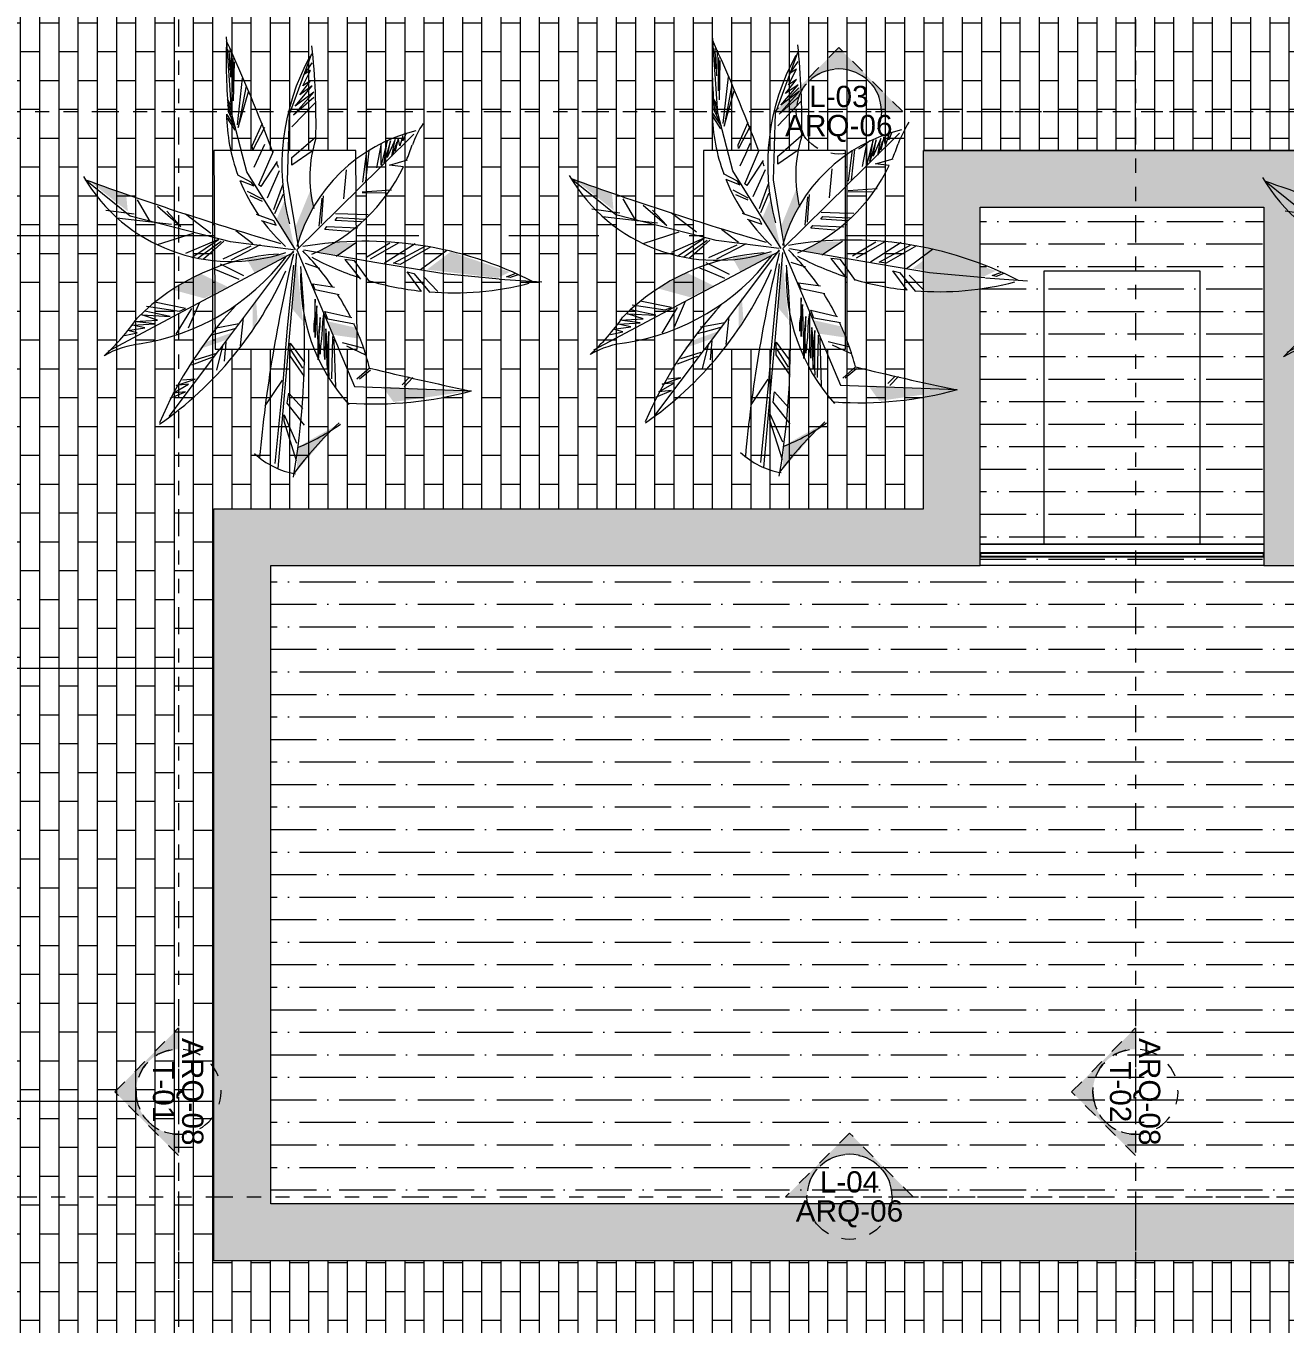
# Model space of a CAD drawing. Header units: metres. Extents: x -8.2 to 55.7, y -13.8 to 30.8.
# Drawn here: x 6.24 to 15.11, y 8.1 to 17.25 of the extents above; entities that cross this region are included whole.
import ezdxf
from ezdxf.enums import TextEntityAlignment as Align

# ---------------------------------------------------------------- set-up
doc = ezdxf.new("R2010")
doc.units = ezdxf.units.M
doc.header["$LTSCALE"] = 0.001
doc.linetypes.add('CENTER', pattern=[50.8, 31.75, -6.35, 6.35, -6.35])
doc.linetypes.add('DIVIDEX2', pattern=[63.5, 25.4, -12.7, 0, -12.7, 0, -12.7])
doc.layers.get('0').update_dxf_attribs({"lineweight": 13, "true_color": 0x000000})
for name, color, linetype, lineweight, true_color in [('Jach-Anotaciones-Hatch-Lum50%', 9, 'Continuous', 13, 0x808080), ('JACH-Anotaciones-Lineas-CORTE', 7, 'DIVIDEX2', 18, 0x000000), ('JACH-Anotaciones-Lineas-CORTE @ 0.05', 7, 'DIVIDEX2', 18, 0x000000), ('JACH-Anotaciones-Lineas-CORTE @ 0.075', 7, 'DIVIDEX2', 18, 0x000000), ('JACH-Anotaciones-Lineas-EJES', 7, 'CENTER', 18, 0x666666), ('JACH-Arq-Lineas-Piso', 7, 'Continuous', 13, 0x404040), ('JACH-Arq-Muros01-Carga', 7, 'Continuous', 25, 0x000000), ('JACH-ArqPaisaje-Vegetación', 9, 'Continuous', 13, 0x808080)]:
    doc.layers.add(name, color=color, linetype=linetype, lineweight=lineweight, true_color=true_color)
doc.styles.add('01c-Arial-JACH(3mm)', font='arial.ttf', dxfattribs={"height": 3})
pattern_1 = [(0, (-0.1698, -5e-15), (0.2778125, 0.15875), [0.396875, -0.079375, 0, -0.079375])]

# ---------------------------------------------------------------- blocks, each defined once
blk = doc.blocks.new('A$C40F70BF2')
for p, q in [((1.395, 3.412), (1.345, 4.14)), ((1.378, 3.827), (1.371, 4.019)), ((1.386, 3.761), (1.393, 4.004)), ((1.404, 3.622), (1.407, 3.935)), ((1.411, 3.538), (1.419, 3.905)), ((1.937, 3.412), (2.147, 3.983)), ((2.062, 3.679), (2.135, 3.824)), ((2.077, 3.788), (2.151, 3.896)), ((2.135, 3.824), (2.077, 3.788)), ((1.448, 3.313), (1.496, 3.752)), ((1.529, 3.679), (1.455, 3.289)), ((1.989, 3.487), (2.151, 3.679)), ((2.033, 3.595), (2.135, 3.727)), ((2.151, 3.679), (2.033, 3.595)), ((2.135, 3.727), (2.062, 3.679)), ((1.389, 3.49), (1.353, 3.553)), ((1.455, 3.289), (1.55, 3.622)), ((1.974, 3.403), (2.165, 3.619)), ((2.165, 3.571), (1.974, 3.403)), ((2.165, 3.619), (1.989, 3.487)), ((1.393, 3.445), (1.356, 3.526)), ((1.393, 3.403), (1.356, 3.493)), ((1.411, 3.334), (1.36, 3.445)), ((2.18, 3.523), (1.96, 3.294)), ((1.43, 3.289), (1.349, 3.412)), ((1.426, 3.264), (1.353, 3.376)), ((1.536, 2.871), (1.395, 3.412)), ((1.587, 3.114), (1.683, 3.328)), ((1.919, 2.785), (1.937, 3.412)), ((1.701, 3.289), (1.591, 3.078)), ((1.96, 3.006), (2.18, 3.198)), ((2.006, 2.139), (3.105, 3.225)), ((2.929, 3.174), (2.855, 3.006)), ((2.899, 3.018), (2.929, 3.174)), ((2.958, 3.186), (2.929, 3.066)), ((2.973, 3.114), (2.958, 3.186)), ((3.002, 3.21), (2.973, 3.114)), ((3.032, 3.234), (3.002, 3.162)), ((3.002, 3.162), (3.002, 3.21)), ((1.591, 3.078), (1.587, 3.114)), ((1.606, 2.916), (1.705, 3.132)), ((1.65, 2.748), (1.785, 3.066)), ((2.151, 3.066), (1.96, 2.933)), ((2.626, 2.774), (2.662, 3.065)), ((2.653, 2.781), (2.685, 3.069)), ((2.797, 3.138), (2.753, 2.909)), ((2.855, 3.162), (2.797, 2.933)), ((2.797, 2.933), (2.797, 3.138)), ((2.885, 3.162), (2.826, 2.957)), ((2.826, 2.957), (2.855, 3.162)), ((2.855, 3.006), (2.885, 3.162)), ((2.944, 3.15), (2.899, 3.018)), ((2.929, 3.066), (2.944, 3.15)), ((1.822, 2.967), (1.668, 2.733)), ((1.96, 2.933), (1.96, 3.006)), ((2.877, 2.934), (3.045, 2.983)), ((3.008, 2.919), (2.877, 2.934)), ((1.58, 2.772), (1.451, 2.841)), ((1.992, 2.139), (1.536, 2.871)), ((1.73, 2.628), (1.844, 2.883)), ((2.446, 2.617), (2.471, 2.889)), ((0.438, 2.456), (0.018, 2.796)), ((1.472, 2.791), (1.602, 2.739)), ((1.538, 2.69), (1.679, 2.617)), ((1.602, 2.739), (1.58, 2.772)), ((1.668, 2.733), (1.65, 2.748)), ((1.789, 2.517), (1.873, 2.748)), ((2.024, 2.154), (1.919, 2.785)), ((2.621, 2.684), (2.895, 2.703)), ((0.505, 2.608), (0.623, 2.404)), ((1.564, 2.648), (1.679, 2.596)), ((1.8, 2.478), (1.88, 2.664)), ((2.216, 2.359), (2.243, 2.624)), ((2.238, 2.386), (2.257, 2.647)), ((2.621, 2.677), (2.849, 2.673)), ((0.211, 2.512), (0.476, 2.476)), ((0.314, 2.44), (0.828, 2.38)), ((1.381, 2.214), (0.438, 2.456)), ((0.696, 2.548), (0.916, 2.356)), ((0.916, 2.356), (0.784, 2.5)), ((0.96, 2.476), (1.196, 2.295)), ((1.789, 2.411), (1.627, 2.469)), ((2.366, 2.415), (2.384, 2.442)), ((2.369, 2.481), (2.676, 2.471)), ((2.384, 2.442), (2.644, 2.427)), ((1.431, 2.32), (1.592, 2.199)), ((1.672, 2.415), (1.811, 2.369)), ((1.811, 2.369), (1.789, 2.411)), ((2.27, 2.33), (2.289, 2.356)), ((2.498, 2.311), (2.27, 2.33)), ((2.289, 2.356), (2.58, 2.344)), ((2.612, 2.4), (2.366, 2.415)), ((0.696, 2.187), (1.034, 2.295)), ((1.269, 2.236), (0.96, 2.103)), ((1.019, 2.067), (1.269, 2.236)), ((1.078, 2.062), (1.295, 2.219)), ((1.129, 2.052), (1.321, 2.219)), ((1.974, 2.139), (1.381, 2.214)), ((2.375, 2.079), (2.567, 2.21)), ((2.662, 2.072), (2.881, 2.203)), ((2.699, 2.053), (2.968, 2.206)), ((2.831, 2.016), (3.118, 2.199)), ((1.974, 2.113), (0.228, 1.183)), ((1.974, 2.128), (0.802, 0.571)), ((1.313, 2.055), (1.578, 2.175)), ((1.387, 2.043), (1.665, 2.187)), ((2.003, 2.103), (1.827, 0.082)), ((2.006, 2.139), (2.548, 0.855)), ((2.07, 2.139), (2.758, 2.02)), ((2.913, 2.012), (3.218, 2.176)), ((3.264, 2.165), (2.977, 2.001)), ((3.168, 1.952), (3.415, 2.135)), ((1.225, 1.959), (1.46, 1.862)), ((1.284, 2.007), (1.504, 1.898)), ((1.974, 1.995), (1.915, 1.405)), ((2.083, 2.012), (2.22, 1.967)), ((2.548, 2.035), (2.457, 2.046)), ((2.457, 2.046), (2.603, 1.863)), ((2.69, 1.84), (2.548, 2.035)), ((2.758, 2.02), (3.387, 1.915)), ((2.977, 2.001), (2.913, 2.012)), ((3.177, 1.747), (3.041, 1.93)), ((3.041, 1.93), (3.105, 1.915)), ((3.105, 1.915), (3.255, 1.736)), ((3.332, 1.747), (3.196, 1.889)), ((3.387, 1.915), (3.907, 1.867)), ((3.911, 1.863), (4.308, 1.837)), ((3.975, 1.885), (4.057, 1.915)), ((4.012, 1.878), (3.975, 1.885)), ((4.085, 1.904), (4.012, 1.878)), ((2.179, 1.762), (2.156, 1.818)), ((2.156, 1.818), (2.361, 1.788)), ((2.402, 1.714), (2.179, 1.762)), ((0.593, 1.61), (0.902, 1.562)), ((0.96, 1.586), (0.667, 1.646)), ((0.989, 1.405), (1.093, 1.646)), ((2.179, 1.676), (2.175, 1.605)), ((2.175, 1.605), (2.175, 1.512)), ((2.179, 1.314), (2.179, 1.676)), ((2.193, 1.613), (2.184, 1.501)), ((2.197, 1.46), (2.193, 1.613)), ((0.476, 1.465), (0.696, 1.478)), ((0.667, 1.442), (0.476, 1.465)), ((0.696, 1.478), (0.549, 1.526)), ((0.549, 1.526), (0.814, 1.513)), ((0.814, 1.513), (0.578, 1.562)), ((0.872, 1.345), (1.019, 1.586)), ((0.902, 1.562), (0.96, 1.586)), ((1.475, 1.237), (1.504, 1.501)), ((2.175, 1.512), (2.165, 1.441)), ((2.184, 1.501), (2.179, 1.407)), ((2.225, 1.501), (2.211, 1.378)), ((2.225, 1.422), (2.225, 1.501)), ((2.257, 1.534), (2.247, 1.46)), ((2.257, 1.544), (2.257, 1.534)), ((2.261, 1.213), (2.261, 1.535)), ((2.298, 1.486), (2.27, 1.56)), ((2.27, 1.56), (2.521, 1.501)), ((2.548, 1.441), (2.298, 1.486)), ((0.387, 1.333), (0.505, 1.357)), ((0.417, 1.381), (0.578, 1.405)), ((0.505, 1.357), (0.417, 1.381)), ((0.461, 1.429), (0.667, 1.442)), ((0.578, 1.405), (0.461, 1.429)), ((1.206, 1.34), (1.436, 1.403)), ((1.231, 1.403), (1.462, 1.445)), ((1.915, 1.405), (1.871, 0.852)), ((2.165, 1.441), (2.165, 1.363)), ((2.179, 1.407), (2.179, 1.314)), ((2.197, 1.392), (2.197, 1.46)), ((2.206, 1.277), (2.197, 1.392)), ((2.211, 1.378), (2.211, 1.172)), ((2.216, 1.34), (2.225, 1.422)), ((2.243, 1.389), (2.238, 1.303)), ((2.247, 1.46), (2.243, 1.389)), ((2.279, 1.396), (2.275, 1.314)), ((2.289, 1.318), (2.279, 1.396)), ((2.307, 1.37), (2.302, 1.292)), ((2.307, 1.023), (2.307, 1.37)), ((1.254, 1.008), (1.313, 1.249)), ((1.327, 1.093), (1.342, 1.273)), ((1.944, 1.141), (1.944, 1.261)), ((1.944, 1.261), (2.077, 1.08)), ((2.206, 1.105), (2.206, 1.277)), ((2.216, 1.273), (2.216, 1.34)), ((2.225, 1.157), (2.216, 1.273)), ((2.229, 1.232), (2.225, 1.157)), ((2.238, 1.303), (2.229, 1.232)), ((2.275, 1.247), (2.27, 1.18)), ((2.275, 1.314), (2.275, 1.247)), ((2.289, 1.157), (2.289, 1.318)), ((2.302, 1.292), (2.293, 1.224)), ((2.293, 1.224), (2.293, 1.154)), ((2.334, 0.926), (2.343, 1.325)), ((2.371, 0.847), (2.357, 1.299)), ((2.433, 1.267), (2.637, 1.215)), ((2.471, 1.236), (2.65, 1.152)), ((1.019, 1.056), (1.21, 1.129)), ((1.049, 1.105), (1.24, 1.165)), ((2.077, 0.948), (1.944, 1.141)), ((2.062, 1.026), (1.947, 1.204)), ((2.211, 1.172), (2.206, 1.105)), ((2.27, 1.109), (2.261, 1.213)), ((2.27, 1.18), (2.27, 1.109)), ((2.293, 1.015), (2.289, 1.157)), ((2.293, 1.154), (2.289, 1.083)), ((2.289, 1.083), (2.293, 1.015)), ((2.311, 0.948), (2.307, 1.023)), ((2.69, 1.027), (2.571, 0.922)), ((2.699, 1.008), (2.594, 0.922)), ((0.843, 0.792), (0.989, 0.876)), ((0.872, 0.864), (1.049, 0.924)), ((0.989, 0.876), (0.872, 0.864)), ((1.049, 0.924), (0.931, 0.912)), ((1.709, 0.671), (1.871, 0.912)), ((2.548, 0.855), (3.647, 0.814)), ((3.063, 0.941), (2.995, 0.87)), ((3.095, 0.937), (3.013, 0.851)), ((0.814, 0.744), (0.96, 0.804)), ((0.96, 0.804), (0.843, 0.792)), ((1.871, 0.852), (1.798, 0.13)), ((1.915, 0.696), (1.93, 0.792)), ((1.93, 0.792), (2.062, 0.647)), ((2.077, 0.491), (1.915, 0.696)), ((1.886, 0.527), (1.886, 0.587)), ((1.886, 0.587), (2.003, 0.322)), ((2.003, 0.154), (1.886, 0.527))]:
    blk.add_line(p, q)
for centre, radius, start, end in [((7.228, 3.925), 5.886, 178.201, 184.8569), ((-12.631, -2.337), 15.387, 20.511, 24.7274), ((-4.468, 3.341), 6.654, 358.6497, 6.1521), ((3.986, 2.93), 2.121, 151.1341, 194.9744), ((3.081, 3.443), 1.737, 181.0191, 200.3048), ((4.255, 2.671), 1.249, 148.3784, 158.7208), ((3.488, 1.763), 1.537, 103.7474, 164.6646), ((3.323, 2.824), 1.195, 162.4534, 194.3671), ((1.484, 3.655), 1.692, 336.4968, 341.7386), ((-12.631, -2.337), 15.387, 19.9468, 20.1294), ((1.388, 3.636), 1.607, 210.2718, 288.6073), ((1.484, 3.655), 1.692, 293.0839, 334.2208), ((11.205, 34.008), 33.156, 250.2818, 253.6131), ((3.081, 3.443), 1.737, 202.0613, 214.4357), ((3.081, 3.443), 1.737, 216.4922, 227.1869), ((2.648, -1.238), 3.457, 62.9286, 99.782), ((1.97, 0.03), 2.073, 93.8052, 134.9428), ((14.63, -0.992), 13.028, 166.2796, 174.8216), ((0.371, 0.432), 2.394, 34.5841, 45.0988), ((0.206, 3.365), 2.134, 278.5823, 322.5951), ((-5.402, 1.247), 7.481, 350.4062, 5.6425), ((3.808, 1.866), 1.768, 177.0625, 221.9788), ((3.478, 4.556), 2.822, 241.8528, 251.6799), ((-1.258, 3.332), 3.452, 304.8805, 336.243), ((3.478, 4.556), 2.822, 253.6434, 263.8215), ((0.371, 0.432), 2.394, 26.5664, 32.4272), ((3.478, 4.556), 2.822, 265.3232, 284.5956), ((4.234, -0.992), 3.827, 137.0982, 156.8626), ((-1.183, 2.66), 2.05, 312.2483, 325.4397), ((0.371, 0.432), 2.394, 14.3751, 24.9555), ((0.622, 0.416), 0.842, 95.4287, 120.3984), ((10.9, 35.08), 35.029, 256.4454, 258.0204), ((2.731, 4.141), 3.451, 266.0609, 285.3989), ((5.057, -2.3), 3.867, 133.3547, 142.8755), ((1.268, 2.121), 1.986, 292.1292, 305.3212), ((2.112, 0.756), 0.732, 226.5793, 260.5482)]:
    blk.add_arc(centre, radius, start, end)
for points in [[(0.035, 2.801), (0.417, 2.5), (0.035, 2.801), (0.402, 2.657)], [(2.02, 2.234), (2.16, 2.54), (1.994, 2.357), (2.13, 2.691)], [(1.983, 2.159), (1.888, 2.598), (1.983, 2.159), (1.818, 2.432)], [(2.398, 2.087), (2.562, 2.203), (2.206, 2.12), (2.366, 2.203)], [(1.93, 2.091), (1.607, 1.923), (1.886, 2.091), (1.533, 2.055)], [(3.893, 1.874), (4.007, 1.93), (3.228, 1.952), (3.451, 2.12)], [(2.003, 2.043), (2.062, 1.465), (2.003, 2.031), (1.96, 1.586)], [(1.136, 1.682), (0.828, 1.766), (1.357, 1.79), (1.107, 1.911)], [(1.592, 1.393), (1.592, 1.61), (1.636, 1.478), (1.622, 1.682)], [(2.598, 1.303), (2.343, 1.34), (2.557, 1.407), (2.293, 1.467)], [(1.357, 1.297), (1.078, 1.201), (1.387, 1.357), (1.151, 1.273)], [(3.546, 0.816), (2.811, 0.852), (3.59, 0.804), (2.914, 0.708)], [(2.003, 0.058), (2.385, 0.503), (2.018, 0.286), (2.4, 0.503)]]:
    blk.add_solid(points)
blk = doc.blocks.new('*U87')
at = {"lineweight": 0, "ltscale": 100}
h = blk.add_hatch(color=256, dxfattribs=at)
h.dxf.hatch_style = 1
h.paths.add_polyline_path([(-778, 9), (-787, 0), (-784, 0, -1), (-772, 0), (-769, 0)])
at = {"lineweight": 0}
blk.add_lwpolyline([(-778, 9), (-787, 0), (-784, 0, -1), (-772, 0), (-769, 0), (-778, 9)], format="xyb", close=True, dxfattribs=at)
at = {"lineweight": 0, "ltscale": 100}
blk.add_lwpolyline([(-784, 0), (-772, 0)], dxfattribs=at)
at = {"linetype": 'DIVIDEX2', "lineweight": 0, "ltscale": 100}
blk.add_lwpolyline([(-772.5, 0), (50.69, 0)], dxfattribs=at)
at = {"lineweight": 0, "ltscale": 100}
blk.add_circle((-778, 0), 6, dxfattribs=at)
at = {"lineweight": 0, "ltscale": 100, "style": '01c-Arial-JACH(3mm)'}
for tag, p in [('JACH-SECCIONMURO', (-778, 2.11)), ('NO.DEPLANO', (-778, -1.99))]:
    blk.add_attdef(tag, text='', height=3, dxfattribs=at).set_placement(p, align=Align.MIDDLE_CENTER)
blk = doc.blocks.new('*U136')
at = {"layer": 'JACH-Anotaciones-Lineas-CORTE @ 0.05', "xscale": 0.05, "yscale": 0.05, "zscale": 0.05}
blk.add_blockref('*U87', (50.9401, 9), dxfattribs=at).add_auto_attribs({'NO.DEPLANO': 'ARQ-06', 'JACH-SECCIONMURO': 'L-04'})
at = {"layer": 'JACH-Anotaciones-Lineas-CORTE @ 0.075', "xscale": 0.075, "yscale": 0.075, "zscale": 0.075}
blk.add_blockref('*U87', (50.9401, 9), dxfattribs=at)
blk = doc.blocks.new('*U88')
at = {"lineweight": 0, "ltscale": 100}
h = blk.add_hatch(color=256, dxfattribs=at)
h.dxf.hatch_style = 1
h.paths.add_polyline_path([(-779.5, 9), (-788.5, 0), (-785.5, 0, -1), (-773.5, 0), (-770.5, 0)])
at = {"lineweight": 0}
blk.add_lwpolyline([(-779.5, 9), (-788.5, 0), (-785.5, 0, -1), (-773.5, 0), (-770.5, 0), (-779.5, 9)], format="xyb", close=True, dxfattribs=at)
at = {"lineweight": 0, "ltscale": 100}
blk.add_lwpolyline([(-785.5, 0), (-773.5, 0)], dxfattribs=at)
at = {"linetype": 'DIVIDEX2', "lineweight": 0, "ltscale": 100}
blk.add_lwpolyline([(-774, 0), (50.69, 0)], dxfattribs=at)
at = {"lineweight": 0, "ltscale": 100}
blk.add_circle((-779.5, 0), 6, dxfattribs=at)
at = {"lineweight": 0, "ltscale": 100, "style": '01c-Arial-JACH(3mm)'}
for tag, p in [('JACH-SECCIONMURO', (-779.5, 2.11)), ('NO.DEPLANO', (-779.5, -1.99))]:
    blk.add_attdef(tag, text='', height=3, dxfattribs=at).set_placement(p, align=Align.MIDDLE_CENTER)
blk = doc.blocks.new('*U137')
at = {"layer": 'JACH-Anotaciones-Lineas-CORTE @ 0.05', "xscale": 0.05, "yscale": 0.05, "zscale": 0.05}
blk.add_blockref('*U88', (50.9401, 16.65), dxfattribs=at).add_auto_attribs({'NO.DEPLANO': 'ARQ-06', 'JACH-SECCIONMURO': 'L-03'})
at = {"layer": 'JACH-Anotaciones-Lineas-CORTE @ 0.075', "xscale": 0.075, "yscale": 0.075, "zscale": 0.075}
blk.add_blockref('*U88', (50.9401, 16.65), dxfattribs=at)
blk = doc.blocks.new('*U94')
at = {"lineweight": 0, "ltscale": 100}
h = blk.add_hatch(color=256, dxfattribs=at)
h.dxf.hatch_style = 1
h.paths.add_polyline_path([(-815.98, 9), (-824.98, 0), (-821.98, 0, -1), (-809.98, 0), (-806.98, 0)])
at = {"lineweight": 0}
blk.add_lwpolyline([(-815.98, 9), (-824.98, 0), (-821.98, 0, -1), (-809.98, 0), (-806.98, 0), (-815.98, 9)], format="xyb", close=True, dxfattribs=at)
at = {"lineweight": 0, "ltscale": 100}
blk.add_lwpolyline([(-821.98, 0), (-809.98, 0)], dxfattribs=at)
at = {"linetype": 'DIVIDEX2', "lineweight": 0, "ltscale": 100}
blk.add_lwpolyline([(-810.48, 0), (-344.58, 0)], dxfattribs=at)
at = {"lineweight": 0, "ltscale": 100}
blk.add_circle((-815.98, 0), 6, dxfattribs=at)
at = {"lineweight": 0, "ltscale": 100, "style": '01c-Arial-JACH(3mm)'}
for tag, p in [('JACH-SECCIONMURO', (-815.98, 2.11)), ('NO.DEPLANO', (-815.98, -1.99))]:
    blk.add_attdef(tag, text='', height=3, dxfattribs=at).set_placement(p, align=Align.MIDDLE_CENTER)
blk = doc.blocks.new('*U140')
at = {"layer": 'JACH-Anotaciones-Lineas-CORTE @ 0.05'}
ref = blk.add_blockref('*U94', (7.3115, -31.0582), dxfattribs=dict(at, xscale=-0.05, yscale=0.05, zscale=0.05, rotation=90))
ref.add_attrib('NO.DEPLANO', 'ARQ-08', dxfattribs={"layer": '0', "lineweight": 0, "ltscale": 100, "height": 0.15, "rotation": 270, "style": '01c-Arial-JACH(3mm)'}).set_placement((7.4112, 9.7406), align=Align.MIDDLE_CENTER)
ref.add_attrib('JACH-SECCIONMURO', 'T-01', dxfattribs={"layer": '0', "lineweight": 0, "ltscale": 100, "height": 0.15, "rotation": 270, "style": '01c-Arial-JACH(3mm)'}).set_placement((7.206, 9.7406), align=Align.MIDDLE_CENTER)
at = {"layer": 'JACH-Anotaciones-Lineas-CORTE @ 0.075', "xscale": -0.075, "yscale": 0.075, "zscale": 0.075, "rotation": 90}
blk.add_blockref('*U94', (7.3115, -31.0582), dxfattribs=at)
blk = doc.blocks.new('*U91')
at = {"lineweight": 0, "ltscale": 100}
h = blk.add_hatch(color=256, dxfattribs=at)
h.dxf.hatch_style = 1
h.paths.add_polyline_path([(-815.98, 9), (-824.98, 0), (-821.98, 0, -1), (-809.98, 0), (-806.98, 0)])
at = {"lineweight": 0}
blk.add_lwpolyline([(-815.98, 9), (-824.98, 0), (-821.98, 0, -1), (-809.98, 0), (-806.98, 0), (-815.98, 9)], format="xyb", close=True, dxfattribs=at)
at = {"lineweight": 0, "ltscale": 100}
blk.add_lwpolyline([(-821.98, 0), (-809.98, 0)], dxfattribs=at)
at = {"linetype": 'DIVIDEX2', "lineweight": 0, "ltscale": 100}
blk.add_lwpolyline([(-810.48, 0), (-344.58, 0)], dxfattribs=at)
at = {"lineweight": 0, "ltscale": 100}
blk.add_circle((-815.98, 0), 6, dxfattribs=at)
at = {"lineweight": 0, "ltscale": 100, "style": '01c-Arial-JACH(3mm)'}
for tag, p in [('JACH-SECCIONMURO', (-815.98, 2.11)), ('NO.DEPLANO', (-815.98, -1.99))]:
    blk.add_attdef(tag, text='', height=3, dxfattribs=at).set_placement(p, align=Align.MIDDLE_CENTER)
blk = doc.blocks.new('*U144')
at = {"layer": 'JACH-Anotaciones-Lineas-CORTE @ 0.05'}
ref = blk.add_blockref('*U91', (14.0559, -31.0582), dxfattribs=dict(at, xscale=-0.05, yscale=0.05, zscale=0.05, rotation=90))
ref.add_attrib('NO.DEPLANO', 'ARQ-08', dxfattribs={"layer": '0', "lineweight": 0, "ltscale": 100, "height": 0.15, "rotation": 270, "style": '01c-Arial-JACH(3mm)'}).set_placement((14.1556, 9.7406), align=Align.MIDDLE_CENTER)
ref.add_attrib('JACH-SECCIONMURO', 'T-02', dxfattribs={"layer": '0', "lineweight": 0, "ltscale": 100, "height": 0.15, "rotation": 270, "style": '01c-Arial-JACH(3mm)'}).set_placement((13.9504, 9.7406), align=Align.MIDDLE_CENTER)
at = {"layer": 'JACH-Anotaciones-Lineas-CORTE @ 0.075', "xscale": -0.075, "yscale": 0.075, "zscale": 0.075, "rotation": 90}
blk.add_blockref('*U91', (14.0559, -31.0582), dxfattribs=at)

msp = doc.modelspace()

# ---------------------------------------------------------------- hatches: boundary and pattern name
at = {"layer": 'Jach-Anotaciones-Hatch-Lum50%', "ltscale": 100}
h = msp.add_hatch(dxfattribs=at)
h.set_pattern_fill('AR-BRSTD', color=256, scale=0.002, angle=90, double=1)
h.set_pattern_definition([(90, (-0.1698, -5e-15), (-0.1354836, 8e-18), []), (180, (-0.1698, -5e-15), (-0.1354836, -0.2032), [0.1354836, -0.1354836])])
h.paths.add_polyline_path([(6.0107, 21.1279), (10.5598, 21.1279), (10.562, 18.1398), (12.4609, 18.14), (12.4609, 20.64), (15.4609, 20.64), (15.4609, 18.14), (17.2609, 18.14), (17.2609, 20.64), (20.3609, 20.64), (20.3609, 18.14), (21.9609, 18.14), (21.9609, 6.775), (6.0107, 6.775)])
at = {"layer": 'Jach-Anotaciones-Hatch-Lum50%'}
h = msp.add_hatch(dxfattribs=at)
h.set_pattern_fill('ANSI36', color=256, scale=0.05, angle=315, double=1)
h.set_pattern_definition([(0, (-0.1698, -5e-15), (0.2778125, 0.15875), [0.396875, -0.079375, 0, -0.079375])])
h.paths.add_polyline_path([(14.9609, 15.975), (12.9609, 15.975), (12.9609, 13.575), (14.9609, 13.575)])
h = msp.add_hatch(dxfattribs=at)
h.set_pattern_fill('ANSI36', color=256, scale=0.05, angle=315, double=1)
h.set_pattern_definition(pattern_1)
h.paths.add_polyline_path([(12.9609, 13.575), (12.9609, 15.975), (14.9609, 15.975), (14.9609, 13.575)])

# ---------------------------------------------------------------- linework, layer by layer
at = {"layer": 'JACH-Anotaciones-Lineas-EJES', "ltscale": 100}
for points in [[(-4.3309, 15.775), (52.1472, 15.775)], [(-4.3631, 12.725), (22.7109, 12.725)], [(-4.3631, 9.675), (22.7109, 9.675)]]:
    msp.add_lwpolyline(points, dxfattribs=at)

# ---------------------------------------------------------------- next in the draw order: wipeouts: each hides what was drawn before it
at = {"ltscale": 100}
msp.add_wipeout([(15.3609, 13.85), (20.3609, 13.85), (20.3609, 8.55), (7.5609, 8.55), (7.5609, 13.85), (12.5609, 13.85), (12.5609, 16.375), (15.3609, 16.375)], dxfattribs=at).dxf.layer = 'JACH-Arq-Lineas-Piso'

# ---------------------------------------------------------------- next in the draw order: linework, layer by layer
at = {"layer": 'JACH-Arq-Lineas-Piso', "ltscale": 100}
for points in [[(15.3609, 13.85), (20.3609, 13.85), (20.3609, 8.55), (7.5609, 8.55), (7.5609, 13.85), (12.5609, 13.85), (12.5609, 16.375), (15.3609, 16.375)], [(14.9609, 13.45), (19.9609, 13.45), (19.9609, 8.95), (7.9609, 8.95), (7.9609, 13.45), (12.9609, 13.45), (12.9609, 15.975), (14.9609, 15.975)], [(12.9609, 13.6), (12.9609, 15.975), (14.9609, 15.975), (14.9609, 13.6)], [(14.5109, 15.525), (13.4109, 15.525), (13.4109, 13.6), (14.5109, 13.6)], [(12.9609, 13.6), (14.9609, 13.6), (14.9609, 13.45), (12.9609, 13.45)], [(12.9609, 13.6), (14.9609, 13.6), (14.9609, 13.45), (12.9609, 13.45)]]:
    msp.add_lwpolyline(points, close=True, dxfattribs=at)
msp.add_lwpolyline([(15.3609, 16.375), (12.5609, 16.375)], dxfattribs=at)
at = {"layer": 'JACH-Arq-Muros01-Carga', "ltscale": 100}
msp.add_lwpolyline([(12.9609, 13.5125), (14.9609, 13.5125), (14.9609, 13.5375), (12.9609, 13.5375)], close=True, dxfattribs=at)

# ---------------------------------------------------------------- next in the draw order: block references
at = {"layer": 'JACH-Anotaciones-Lineas-CORTE'}
for name in ['*U144', '*U136']:
    msp.add_blockref(name, (0, 0), dxfattribs=at)
at = {"layer": 'JACH-ArqPaisaje-Vegetación', "xscale": 0.75, "yscale": 0.75, "zscale": 0.75}
msp.add_blockref('A$C40F70BF2', (14.9518, 14.0647), dxfattribs=at)

# ---------------------------------------------------------------- next in the draw order: wipeouts: each hides what was drawn before it
at = {"ltscale": 100}
msp.add_wipeout([(7.5701, 14.975), (8.5701, 14.975), (8.5609, 16.3737), (7.5609, 16.375)], dxfattribs=at).dxf.layer = 'JACH-Arq-Lineas-Piso'
msp.add_wipeout([(11.0109, 14.975), (12.0109, 14.975), (12.0109, 16.375), (11.0109, 16.375)]).dxf.layer = 'JACH-Arq-Lineas-Piso'

# ---------------------------------------------------------------- next in the draw order: hatches: boundary and pattern name
at = {"layer": 'Jach-Anotaciones-Hatch-Lum50%', "ltscale": 100}
h = msp.add_hatch(dxfattribs=at)
h.set_pattern_fill('ANGLE', color=256, scale=0.01, double=1)
h.set_pattern_definition([(0, (-60.1698, -5e-15), (0, 0.06985), [0.0508, -0.01905]), (90, (-60.1698, -5e-15), (-0.06985, 4e-18), [0.0508, -0.01905])])
h.paths.add_polyline_path([(14.9609, 13.45), (19.9609, 13.45), (19.9609, 8.95), (7.9609, 8.95), (7.9609, 13.45), (12.9609, 13.45), (12.9609, 15.975), (14.9609, 15.975)], flags=16)
h.paths.add_polyline_path([(15.3609, 13.85), (20.3609, 13.85), (20.3609, 8.55), (7.5609, 8.55), (7.5609, 13.85), (12.5609, 13.85), (12.5609, 16.375), (15.3609, 16.375)])
at = {"layer": 'Jach-Anotaciones-Hatch-Lum50%'}
h = msp.add_hatch(dxfattribs=at)
h.set_pattern_fill('ANSI36', color=256, scale=0.05, angle=315, double=1)
h.set_pattern_definition(pattern_1)
h.paths.add_polyline_path([(14.9609, 13.45), (19.9609, 13.45), (19.9609, 8.95), (7.9609, 8.95), (7.9609, 13.45), (12.9609, 13.45), (12.9609, 15.975), (14.9609, 15.975)])

# ---------------------------------------------------------------- next in the draw order: linework, layer by layer
at = {"layer": 'JACH-Arq-Lineas-Piso', "ltscale": 100}
for points in [[(7.5701, 14.975), (8.5701, 14.975), (8.5609, 16.375), (7.5609, 16.375)], [(11.0109, 14.975), (12.0109, 14.975), (12.0109, 16.375), (11.0109, 16.375)]]:
    msp.add_lwpolyline(points, close=True, dxfattribs=at)
at = {"layer": 'JACH-Arq-Lineas-Piso'}
msp.add_lwpolyline([(11.0109, 14.975), (12.0109, 14.975), (12.0109, 16.375), (11.0109, 16.375)], close=True, dxfattribs=at)

# ---------------------------------------------------------------- next in the draw order: block references
at = {"layer": 'JACH-Anotaciones-Lineas-CORTE'}
for name in ['*U140', '*U137']:
    msp.add_blockref(name, (0, 0), dxfattribs=at)
at = {"layer": 'JACH-ArqPaisaje-Vegetación', "xscale": 0.75, "yscale": 0.75, "zscale": 0.75}
for p in [(6.6407, 14.071), (10.0648, 14.0791)]:
    msp.add_blockref('A$C40F70BF2', p, dxfattribs=at)

doc.saveas('drawing.dxf')
